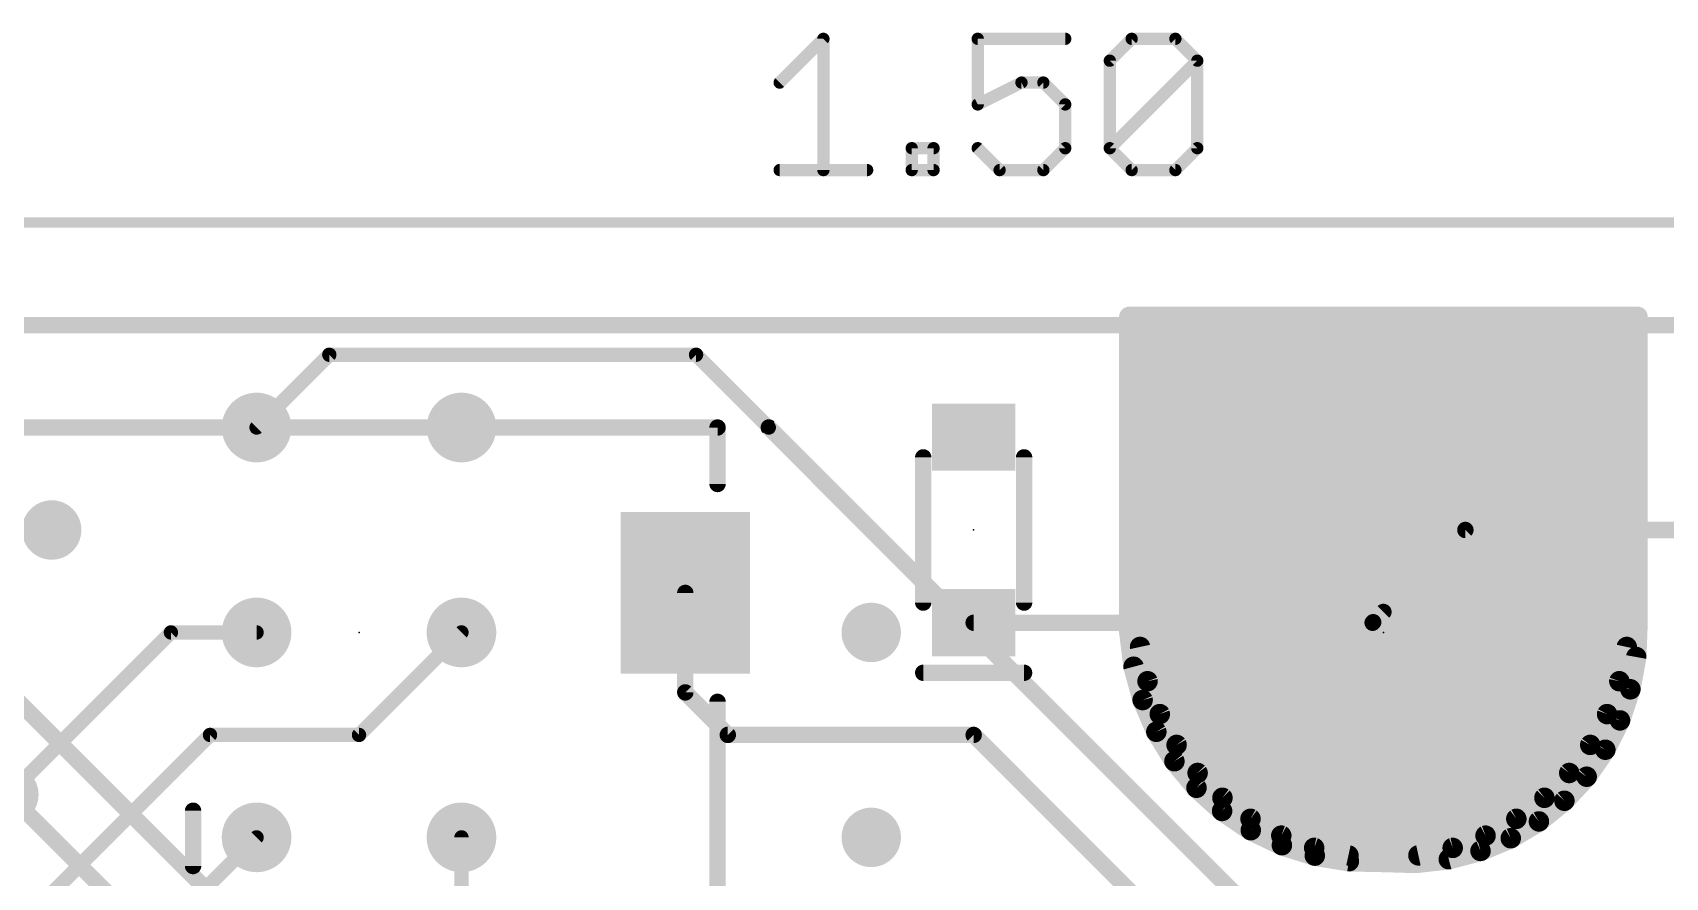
# Model space of a CAD drawing. Extents: x -41 to 98, y -71 to 29.
# Drawn here: x 7.38 to 27.63, y 18.55 to 29.02 of the extents above; entities that cross this region are included whole.
import ezdxf

# ---------------------------------------------------------------- set-up
doc = ezdxf.new("R2010")
doc.units = 0
for name, color, linetype in [('1', 12, 'CONTINUOUS'), ('16', 132, 'CONTINUOUS'), ('17', 110, 'CONTINUOUS'), ('18', 110, 'CONTINUOUS'), ('20', 31, 'CONTINUOUS'), ('21', 41, 'CONTINUOUS'), ('22', 40, 'CONTINUOUS'), ('23', 53, 'CONTINUOUS'), ('24', 53, 'CONTINUOUS'), ('29', 253, 'CONTINUOUS'), ('47', 253, 'CONTINUOUS')]:
    doc.layers.add(name, color=color, linetype=linetype)

# ---------------------------------------------------------------- blocks, each defined once
blk = doc.blocks.new('RECT')
blk.add_solid([(-0.5, -0.5), (0.5, -0.5), (-0.5, 0.5), (0.5, 0.5)])
blk = doc.blocks.new('ROUNDP')
at = {"const_width": 0.5}
blk.add_lwpolyline([(0, -0.25, 1), (0, 0.25, 1), (0, -0.25)], format="xyb", dxfattribs=at)
blk = doc.blocks.new('ROUNDV')
at = {"const_width": 0.5}
blk.add_lwpolyline([(0, -0.25, 1), (0, 0.25, 1), (0, -0.25)], format="xyb", dxfattribs=at)

msp = doc.modelspace()

# ---------------------------------------------------------------- linework, layer by layer
at = {"layer": '1'}
for points, const_width in [([(27.178, 25.4), (21.082, 25.4)], 0.254), ([(21.082, 25.4), (21.082, 21.844)], 0.254), ([(27.178, 21.844), (27.178, 25.4)], 0.254), ([(0, 25.4), (38.1, 25.4)], 0.2032), ([(21.082, 25.146), (27.178, 25.146)], 0.254), ([(21.082, 24.892), (27.178, 24.892)], 0.254), ([(21.082, 24.638), (27.178, 24.638)], 0.254), ([(21.082, 24.384), (27.178, 24.384)], 0.254), ([(21.082, 24.13), (27.178, 24.13)], 0.254), ([(21.082, 23.876), (27.178, 23.876)], 0.254), ([(21.082, 23.622), (27.178, 23.622)], 0.254), ([(21.082, 23.368), (27.178, 23.368)], 0.254), ([(21.082, 23.114), (27.178, 23.114)], 0.254), ([(21.082, 22.86), (27.178, 22.86)], 0.254), ([(25.146, 22.86), (24.003, 21.717)], 0.2032), ([(31.75, 22.86), (25.146, 22.86)], 0.2032), ([(21.082, 22.606), (27.178, 22.606)], 0.254), ([(21.082, 22.352), (27.178, 22.352)], 0.254), ([(15.475, 20.847), (15.475, 22.08)], 0.2032), ([(21.082, 22.098), (27.178, 22.098)], 0.254), ([(21.082, 21.844), (21.113, 21.4102)], 0.254), ([(21.082, 21.844), (27.178, 21.844)], 0.254), ([(24.003, 21.717), (24.13, 21.844)], 0.2032), ([(27.147, 21.4102), (27.178, 21.844)], 0.254), ([(9.525, 18.415), (6.35, 21.59)], 0.2032), ([(19.05, 21.71), (23.996, 21.71)], 0.2032), ([(21.1002, 21.59), (27.1598, 21.59)], 0.254), ([(23.996, 21.71), (24.003, 21.717)], 0.2032), ([(21.113, 21.4102), (21.2055, 20.9853)], 0.254), ([(21.1292, 21.336), (27.1308, 21.336)], 0.254), ([(27.0545, 20.9853), (27.147, 21.4102)], 0.254), ([(21.1844, 21.082), (27.0756, 21.082)], 0.254), ([(21.2055, 20.9853), (21.3574, 20.5778)], 0.254), ([(26.9026, 20.5778), (27.0545, 20.9853)], 0.254), ([(16.002, 20.32), (15.475, 20.847)], 0.2032), ([(21.2641, 20.828), (26.9959, 20.828)], 0.254), ([(21.3574, 20.5778), (21.5659, 20.1961)], 0.254), ([(21.3595, 20.574), (26.9005, 20.574)], 0.254), ([(26.6941, 20.1961), (26.9026, 20.5778)], 0.254), ([(21.4982, 20.32), (26.7618, 20.32)], 0.254), ([(19.05, 20.32), (16.002, 20.32)], 0.2032), ([(22.098, 17.272), (19.05, 20.32)], 0.2032), ([(21.5659, 20.1961), (21.8265, 19.848)], 0.254), ([(26.4335, 19.848), (26.6941, 20.1961)], 0.254), ([(21.6633, 20.066), (26.5967, 20.066)], 0.254), ([(21.8265, 19.848), (22.134, 19.5405)], 0.254), ([(21.8625, 19.812), (26.3975, 19.812)], 0.254), ([(26.126, 19.5405), (26.4335, 19.848)], 0.254), ([(15.66, 11.01), (7.0891, 19.5809)], 0.2032), ([(22.1165, 19.558), (26.1435, 19.558)], 0.254), ([(22.134, 19.5405), (22.4821, 19.2799)], 0.254), ([(25.7779, 19.2799), (26.126, 19.5405)], 0.254), ([(22.4499, 19.304), (25.8101, 19.304)], 0.254), ([(22.4821, 19.2799), (22.8638, 19.0714)], 0.254), ([(25.3962, 19.0714), (25.7779, 19.2799)], 0.254), ([(10.16, 19.05), (9.525, 18.415)], 0.1778), ([(22.8638, 19.0714), (23.2713, 18.9195)], 0.254), ([(22.9213, 19.05), (25.3387, 19.05)], 0.254), ([(23.2713, 18.9195), (23.6962, 18.827)], 0.254), ([(24.5638, 18.827), (24.9887, 18.9195)], 0.254), ([(24.9887, 18.9195), (25.3962, 19.0714)], 0.254), ([(23.6962, 18.827), (24.13, 18.796)], 0.254), ([(24.13, 18.796), (24.5638, 18.827)], 0.254)]:
    msp.add_lwpolyline(points, dxfattribs=dict(at, const_width=const_width))
for points, const_width in [([(21.082, 25.4635, 1), (21.082, 25.3365)], 0.127), ([(21.1455, 25.4, 1), (21.0185, 25.4)], 0.127), ([(27.2415, 25.4, 1), (27.1145, 25.4)], 0.127), ([(27.178, 25.3365, 1), (27.178, 25.4635)], 0.127), ([(21.082, 25.2095, 1), (21.082, 25.0825)], 0.127), ([(27.178, 25.0825, 1), (27.178, 25.2095)], 0.127), ([(21.082, 24.9555, 1), (21.082, 24.8285)], 0.127), ([(27.178, 24.8285, 1), (27.178, 24.9555)], 0.127), ([(21.082, 24.7015, 1), (21.082, 24.5745)], 0.127), ([(27.178, 24.5745, 1), (27.178, 24.7015)], 0.127), ([(21.082, 24.4475, 1), (21.082, 24.3205)], 0.127), ([(27.178, 24.3205, 1), (27.178, 24.4475)], 0.127), ([(21.082, 24.1935, 1), (21.082, 24.0665)], 0.127), ([(27.178, 24.0665, 1), (27.178, 24.1935)], 0.127), ([(21.082, 23.9395, 1), (21.082, 23.8125)], 0.127), ([(27.178, 23.8125, 1), (27.178, 23.9395)], 0.127), ([(21.082, 23.6855, 1), (21.082, 23.5585)], 0.127), ([(27.178, 23.5585, 1), (27.178, 23.6855)], 0.127), ([(21.082, 23.4315, 1), (21.082, 23.3045)], 0.127), ([(27.178, 23.3045, 1), (27.178, 23.4315)], 0.127), ([(21.082, 23.1775, 1), (21.082, 23.0505)], 0.127), ([(27.178, 23.0505, 1), (27.178, 23.1775)], 0.127), ([(21.082, 22.9235, 1), (21.082, 22.7965)], 0.127), ([(25.146, 22.9108, 1), (25.146, 22.8092)], 0.1016), ([(25.1819, 22.8241, 1), (25.1101, 22.8959)], 0.1016), ([(27.178, 22.7965, 1), (27.178, 22.9235)], 0.127), ([(21.082, 22.6695, 1), (21.082, 22.5425)], 0.127), ([(27.178, 22.5425, 1), (27.178, 22.6695)], 0.127), ([(21.082, 22.4155, 1), (21.082, 22.2885)], 0.127), ([(27.178, 22.2885, 1), (27.178, 22.4155)], 0.127), ([(15.5258, 22.08, 1), (15.4242, 22.08)], 0.1016), ([(21.082, 22.1615, 1), (21.082, 22.0345)], 0.127), ([(27.178, 22.0345, 1), (27.178, 22.1615)], 0.127), ([(21.1453, 21.8485, 1), (21.0187, 21.8395)], 0.127), ([(21.082, 21.9075, 1), (21.082, 21.7805)], 0.127), ([(21.0185, 21.844, 1), (21.1455, 21.844)], 0.127), ([(24.1659, 21.8081, 1), (24.0941, 21.8799)], 0.1016), ([(27.1145, 21.844, 1), (27.2415, 21.844)], 0.127), ([(27.2413, 21.8395, 1), (27.1147, 21.8485)], 0.127), ([(27.178, 21.7805, 1), (27.178, 21.9075)], 0.127), ([(19.05, 21.7608, 1), (19.05, 21.6592)], 0.1016), ([(21.1002, 21.6535, 1), (21.1002, 21.5265)], 0.127), ([(23.9601, 21.7459, 1), (24.0319, 21.6741)], 0.1016), ([(23.9671, 21.7529, 1), (24.0389, 21.6811)], 0.1016), ([(23.9671, 21.7529, 1), (24.0389, 21.6811)], 0.1016), ([(24.0389, 21.6811, 1), (23.9671, 21.7529)], 0.1016), ([(23.996, 21.6592, 1), (23.996, 21.7608)], 0.1016), ([(27.1598, 21.5265, 1), (27.1598, 21.6535)], 0.127), ([(21.1751, 21.4237, 1), (21.051, 21.3967)], 0.127), ([(21.0497, 21.4057, 1), (21.1764, 21.4148)], 0.127), ([(21.1292, 21.3995, 1), (21.1292, 21.2725)], 0.127), ([(27.0836, 21.4148, 1), (27.2103, 21.4057)], 0.127), ([(27.209, 21.3967, 1), (27.0849, 21.4237)], 0.127), ([(27.1308, 21.2725, 1), (27.1308, 21.3995)], 0.127), ([(21.1844, 21.1455, 1), (21.1844, 21.0185)], 0.127), ([(21.265, 21.0075, 1), (21.146, 20.9631)], 0.127), ([(21.1434, 20.9718, 1), (21.2675, 20.9988)], 0.127), ([(26.9925, 20.9988, 1), (27.1166, 20.9718)], 0.127), ([(27.114, 20.9631, 1), (26.995, 21.0075)], 0.127), ([(27.0756, 21.0185, 1), (27.0756, 21.1455)], 0.127), ([(15.5109, 20.8829, 1), (15.4391, 20.8111)], 0.1016), ([(15.4242, 20.847, 1), (15.5258, 20.847)], 0.1016), ([(21.2641, 20.8915, 1), (21.2641, 20.7645)], 0.127), ([(26.9959, 20.7645, 1), (26.9959, 20.8915)], 0.127), ([(21.4132, 20.6082, 1), (21.3017, 20.5474)], 0.127), ([(21.3595, 20.6375, 1), (21.3595, 20.5105)], 0.127), ([(21.2979, 20.5556, 1), (21.4169, 20.6)], 0.127), ([(26.8431, 20.6, 1), (26.9621, 20.5556)], 0.127), ([(26.9583, 20.5474, 1), (26.8468, 20.6082)], 0.127), ([(26.9005, 20.5105, 1), (26.9005, 20.6375)], 0.127), ([(21.4982, 20.3835, 1), (21.4982, 20.2565)], 0.127), ([(26.7618, 20.2565, 1), (26.7618, 20.3835)], 0.127), ([(16.002, 20.3708, 1), (16.002, 20.2692)], 0.1016), ([(15.9661, 20.2841, 1), (16.0379, 20.3559)], 0.1016), ([(19.0859, 20.3559, 1), (19.0141, 20.2841)], 0.1016), ([(19.05, 20.2692, 1), (19.05, 20.3708)], 0.1016), ([(21.6167, 20.2342, 1), (21.515, 20.1581)], 0.127), ([(21.5101, 20.1657, 1), (21.6216, 20.2266)], 0.127), ([(26.6384, 20.2266, 1), (26.7499, 20.1657)], 0.127), ([(26.745, 20.1581, 1), (26.6433, 20.2342)], 0.127), ([(21.6633, 20.1295, 1), (21.6633, 20.0025)], 0.127), ([(26.5967, 20.0025, 1), (26.5967, 20.1295)], 0.127), ([(21.8714, 19.8929, 1), (21.7816, 19.8031)], 0.127), ([(21.7756, 19.8099, 1), (21.8773, 19.886)], 0.127), ([(21.8625, 19.8755, 1), (21.8625, 19.7485)], 0.127), ([(26.3827, 19.886, 1), (26.4844, 19.8099)], 0.127), ([(26.4784, 19.8031, 1), (26.3886, 19.8929)], 0.127), ([(26.3975, 19.7485, 1), (26.3975, 19.8755)], 0.127), ([(22.1165, 19.6215, 1), (22.1165, 19.4945)], 0.127), ([(22.172, 19.5913, 1), (22.0959, 19.4896)], 0.127), ([(22.0891, 19.4956, 1), (22.1789, 19.5854)], 0.127), ([(26.0811, 19.5854, 1), (26.1709, 19.4956)], 0.127), ([(26.1641, 19.4896, 1), (26.088, 19.5913)], 0.127), ([(26.1435, 19.4945, 1), (26.1435, 19.6215)], 0.127), ([(22.4499, 19.3675, 1), (22.4499, 19.2405)], 0.127), ([(22.5126, 19.3356, 1), (22.4517, 19.2241)], 0.127), ([(22.4441, 19.229, 1), (22.5202, 19.3307)], 0.127), ([(25.7398, 19.3307, 1), (25.8159, 19.229)], 0.127), ([(25.8083, 19.2241, 1), (25.7474, 19.3356)], 0.127), ([(25.8101, 19.2405, 1), (25.8101, 19.3675)], 0.127), ([(10.1914, 19.0186, 1), (10.1286, 19.0814)], 0.0889), ([(22.886, 19.1309, 1), (22.8416, 19.0119)], 0.127), ([(22.8334, 19.0157, 1), (22.8942, 19.1272)], 0.127), ([(22.9213, 19.1135, 1), (22.9213, 18.9865)], 0.127), ([(23.2848, 18.9815, 1), (23.2578, 18.8574)], 0.127), ([(23.2491, 18.86, 1), (23.2935, 18.979)], 0.127), ([(24.9665, 18.979, 1), (25.0109, 18.86)], 0.127), ([(25.0022, 18.8574, 1), (24.9752, 18.9815)], 0.127), ([(25.3658, 19.1272, 1), (25.4266, 19.0157)], 0.127), ([(25.3387, 18.9865, 1), (25.3387, 19.1135)], 0.127), ([(25.4184, 19.0119, 1), (25.374, 19.1309)], 0.127), ([(23.7008, 18.8904, 1), (23.6917, 18.7637)], 0.127), ([(23.6827, 18.765, 1), (23.7097, 18.8891)], 0.127), ([(24.1255, 18.8593, 1), (24.1345, 18.7327)], 0.127), ([(24.1255, 18.7327, 1), (24.1345, 18.8593)], 0.127), ([(24.5503, 18.8891, 1), (24.5773, 18.765)], 0.127), ([(24.5683, 18.7637, 1), (24.5592, 18.8904)], 0.127)]:
    msp.add_lwpolyline(points, format="xyb", dxfattribs=dict(at, const_width=const_width))
at = {"layer": '16'}
for points, const_width in [([(27.178, 25.4), (21.082, 25.4)], 0.254), ([(21.082, 25.4), (21.082, 21.844)], 0.254), ([(27.178, 21.844), (27.178, 25.4)], 0.254), ([(38.1, 25.4), (0, 25.4)], 0.2032), ([(11.0617, 25.0317), (10.16, 24.13)], 0.1778), ([(15.6083, 25.0317), (11.0617, 25.0317)], 0.1778), ([(16.51, 24.13), (15.6083, 25.0317)], 0.1778), ([(21.082, 25.146), (27.178, 25.146)], 0.254), ([(21.082, 24.892), (27.178, 24.892)], 0.254), ([(21.082, 24.638), (27.178, 24.638)], 0.254), ([(21.082, 24.384), (27.178, 24.384)], 0.254), ([(22.352, 18.288), (16.51, 24.13)], 0.2032), ([(21.082, 24.13), (27.178, 24.13)], 0.254), ([(21.082, 23.876), (27.178, 23.876)], 0.254), ([(21.082, 23.622), (27.178, 23.622)], 0.254), ([(21.082, 23.368), (27.178, 23.368)], 0.254), ([(21.082, 23.114), (27.178, 23.114)], 0.254), ([(21.082, 22.86), (27.178, 22.86)], 0.254), ([(21.082, 22.606), (27.178, 22.606)], 0.254), ([(21.082, 22.352), (27.178, 22.352)], 0.254), ([(21.082, 22.098), (27.178, 22.098)], 0.254), ([(21.082, 21.844), (21.113, 21.4102)], 0.254), ([(21.082, 21.844), (27.178, 21.844)], 0.254), ([(27.147, 21.4102), (27.178, 21.844)], 0.254), ([(7.0891, 19.5809), (9.0983, 21.59)], 0.1778), ([(9.0983, 21.59), (10.16, 21.59)], 0.1778), ([(11.43, 20.32), (12.7, 21.59)], 0.1778), ([(21.1002, 21.59), (27.1598, 21.59)], 0.254), ([(21.113, 21.4102), (21.2055, 20.9853)], 0.254), ([(21.1292, 21.336), (27.1308, 21.336)], 0.254), ([(27.0545, 20.9853), (27.147, 21.4102)], 0.254), ([(21.1844, 21.082), (27.0756, 21.082)], 0.254), ([(21.2055, 20.9853), (21.3574, 20.5778)], 0.254), ([(26.9026, 20.5778), (27.0545, 20.9853)], 0.254), ([(21.2641, 20.828), (26.9959, 20.828)], 0.254), ([(21.3574, 20.5778), (21.5659, 20.1961)], 0.254), ([(21.3595, 20.574), (26.9005, 20.574)], 0.254), ([(26.6941, 20.1961), (26.9026, 20.5778)], 0.254), ([(21.4982, 20.32), (26.7618, 20.32)], 0.254), ([(6.6963, 17.4337), (9.5826, 20.32)], 0.1778), ([(9.5826, 20.32), (11.43, 20.32)], 0.1778), ([(21.5659, 20.1961), (21.8265, 19.848)], 0.254), ([(26.4335, 19.848), (26.6941, 20.1961)], 0.254), ([(21.6633, 20.066), (26.5967, 20.066)], 0.254), ([(21.8265, 19.848), (22.134, 19.5405)], 0.254), ([(21.8625, 19.812), (26.3975, 19.812)], 0.254), ([(26.126, 19.5405), (26.4335, 19.848)], 0.254), ([(22.1165, 19.558), (26.1435, 19.558)], 0.254), ([(22.134, 19.5405), (22.4821, 19.2799)], 0.254), ([(25.7779, 19.2799), (26.126, 19.5405)], 0.254), ([(22.4499, 19.304), (25.8101, 19.304)], 0.254), ([(22.4821, 19.2799), (22.8638, 19.0714)], 0.254), ([(25.3962, 19.0714), (25.7779, 19.2799)], 0.254), ([(12.7, 19.05), (12.7, 14.097)], 0.1778), ([(22.8638, 19.0714), (23.2713, 18.9195)], 0.254), ([(22.9213, 19.05), (25.3387, 19.05)], 0.254), ([(23.2713, 18.9195), (23.6962, 18.827)], 0.254), ([(24.5638, 18.827), (24.9887, 18.9195)], 0.254), ([(24.9887, 18.9195), (25.3962, 19.0714)], 0.254), ([(23.6962, 18.827), (24.13, 18.796)], 0.254), ([(24.13, 18.796), (24.5638, 18.827)], 0.254)]:
    msp.add_lwpolyline(points, dxfattribs=dict(at, const_width=const_width))
for points, const_width in [([(21.082, 25.4635, 1), (21.082, 25.3365)], 0.127), ([(21.1455, 25.4, 1), (21.0185, 25.4)], 0.127), ([(27.2415, 25.4, 1), (27.1145, 25.4)], 0.127), ([(27.178, 25.3365, 1), (27.178, 25.4635)], 0.127), ([(11.0617, 25.0762, 1), (11.0617, 24.9872)], 0.0889), ([(11.0931, 25.0003, 1), (11.0303, 25.0631)], 0.0889), ([(15.6397, 25.0631, 1), (15.5769, 25.0003)], 0.0889), ([(15.6083, 24.9872, 1), (15.6083, 25.0762)], 0.0889), ([(21.082, 25.2095, 1), (21.082, 25.0825)], 0.127), ([(27.178, 25.0825, 1), (27.178, 25.2095)], 0.127), ([(21.082, 24.9555, 1), (21.082, 24.8285)], 0.127), ([(27.178, 24.8285, 1), (27.178, 24.9555)], 0.127), ([(21.082, 24.7015, 1), (21.082, 24.5745)], 0.127), ([(27.178, 24.5745, 1), (27.178, 24.7015)], 0.127), ([(21.082, 24.4475, 1), (21.082, 24.3205)], 0.127), ([(27.178, 24.3205, 1), (27.178, 24.4475)], 0.127), ([(10.1286, 24.1614, 1), (10.1914, 24.0986)], 0.0889), ([(16.5459, 24.1659, 1), (16.4741, 24.0941)], 0.1016), ([(16.4786, 24.0986, 1), (16.5414, 24.1614)], 0.0889), ([(21.082, 24.1935, 1), (21.082, 24.0665)], 0.127), ([(27.178, 24.0665, 1), (27.178, 24.1935)], 0.127), ([(21.082, 23.9395, 1), (21.082, 23.8125)], 0.127), ([(27.178, 23.8125, 1), (27.178, 23.9395)], 0.127), ([(21.082, 23.6855, 1), (21.082, 23.5585)], 0.127), ([(27.178, 23.5585, 1), (27.178, 23.6855)], 0.127), ([(21.082, 23.4315, 1), (21.082, 23.3045)], 0.127), ([(27.178, 23.3045, 1), (27.178, 23.4315)], 0.127), ([(21.082, 23.1775, 1), (21.082, 23.0505)], 0.127), ([(27.178, 23.0505, 1), (27.178, 23.1775)], 0.127), ([(21.082, 22.9235, 1), (21.082, 22.7965)], 0.127), ([(27.178, 22.7965, 1), (27.178, 22.9235)], 0.127), ([(21.082, 22.6695, 1), (21.082, 22.5425)], 0.127), ([(27.178, 22.5425, 1), (27.178, 22.6695)], 0.127), ([(21.082, 22.4155, 1), (21.082, 22.2885)], 0.127), ([(27.178, 22.2885, 1), (27.178, 22.4155)], 0.127), ([(21.082, 22.1615, 1), (21.082, 22.0345)], 0.127), ([(27.178, 22.0345, 1), (27.178, 22.1615)], 0.127), ([(21.1453, 21.8485, 1), (21.0187, 21.8395)], 0.127), ([(21.082, 21.9075, 1), (21.082, 21.7805)], 0.127), ([(21.0185, 21.844, 1), (21.1455, 21.844)], 0.127), ([(27.1145, 21.844, 1), (27.2415, 21.844)], 0.127), ([(27.2413, 21.8395, 1), (27.1147, 21.8485)], 0.127), ([(27.178, 21.7805, 1), (27.178, 21.9075)], 0.127), ([(9.0983, 21.6345, 1), (9.0983, 21.5455)], 0.0889), ([(9.1297, 21.5586, 1), (9.0669, 21.6214)], 0.0889), ([(10.16, 21.5455, 1), (10.16, 21.6345)], 0.0889), ([(12.7314, 21.5586, 1), (12.6686, 21.6214)], 0.0889), ([(21.1002, 21.6535, 1), (21.1002, 21.5265)], 0.127), ([(27.1598, 21.5265, 1), (27.1598, 21.6535)], 0.127), ([(21.1751, 21.4237, 1), (21.051, 21.3967)], 0.127), ([(21.0497, 21.4057, 1), (21.1764, 21.4148)], 0.127), ([(21.1292, 21.3995, 1), (21.1292, 21.2725)], 0.127), ([(27.0836, 21.4148, 1), (27.2103, 21.4057)], 0.127), ([(27.209, 21.3967, 1), (27.0849, 21.4237)], 0.127), ([(27.1308, 21.2725, 1), (27.1308, 21.3995)], 0.127), ([(21.1844, 21.1455, 1), (21.1844, 21.0185)], 0.127), ([(21.265, 21.0075, 1), (21.146, 20.9631)], 0.127), ([(21.1434, 20.9718, 1), (21.2675, 20.9988)], 0.127), ([(26.9925, 20.9988, 1), (27.1166, 20.9718)], 0.127), ([(27.114, 20.9631, 1), (26.995, 21.0075)], 0.127), ([(27.0756, 21.0185, 1), (27.0756, 21.1455)], 0.127), ([(21.2641, 20.8915, 1), (21.2641, 20.7645)], 0.127), ([(26.9959, 20.7645, 1), (26.9959, 20.8915)], 0.127), ([(21.4132, 20.6082, 1), (21.3017, 20.5474)], 0.127), ([(21.3595, 20.6375, 1), (21.3595, 20.5105)], 0.127), ([(21.2979, 20.5556, 1), (21.4169, 20.6)], 0.127), ([(26.8431, 20.6, 1), (26.9621, 20.5556)], 0.127), ([(26.9583, 20.5474, 1), (26.8468, 20.6082)], 0.127), ([(26.9005, 20.5105, 1), (26.9005, 20.6375)], 0.127), ([(21.4982, 20.3835, 1), (21.4982, 20.2565)], 0.127), ([(26.7618, 20.2565, 1), (26.7618, 20.3835)], 0.127), ([(9.5826, 20.3645, 1), (9.5826, 20.2755)], 0.0889), ([(9.6141, 20.2886, 1), (9.5512, 20.3514)], 0.0889), ([(11.3986, 20.3514, 1), (11.4614, 20.2886)], 0.0889), ([(11.43, 20.2755, 1), (11.43, 20.3645)], 0.0889), ([(21.6167, 20.2342, 1), (21.515, 20.1581)], 0.127), ([(21.5101, 20.1657, 1), (21.6216, 20.2266)], 0.127), ([(26.6384, 20.2266, 1), (26.7499, 20.1657)], 0.127), ([(26.745, 20.1581, 1), (26.6433, 20.2342)], 0.127), ([(21.6633, 20.1295, 1), (21.6633, 20.0025)], 0.127), ([(26.5967, 20.0025, 1), (26.5967, 20.1295)], 0.127), ([(21.8714, 19.8929, 1), (21.7816, 19.8031)], 0.127), ([(21.7756, 19.8099, 1), (21.8773, 19.886)], 0.127), ([(21.8625, 19.8755, 1), (21.8625, 19.7485)], 0.127), ([(26.3827, 19.886, 1), (26.4844, 19.8099)], 0.127), ([(26.4784, 19.8031, 1), (26.3886, 19.8929)], 0.127), ([(26.3975, 19.7485, 1), (26.3975, 19.8755)], 0.127), ([(22.1165, 19.6215, 1), (22.1165, 19.4945)], 0.127), ([(22.172, 19.5913, 1), (22.0959, 19.4896)], 0.127), ([(22.0891, 19.4956, 1), (22.1789, 19.5854)], 0.127), ([(26.0811, 19.5854, 1), (26.1709, 19.4956)], 0.127), ([(26.1641, 19.4896, 1), (26.088, 19.5913)], 0.127), ([(26.1435, 19.4945, 1), (26.1435, 19.6215)], 0.127), ([(22.4499, 19.3675, 1), (22.4499, 19.2405)], 0.127), ([(22.5126, 19.3356, 1), (22.4517, 19.2241)], 0.127), ([(22.4441, 19.229, 1), (22.5202, 19.3307)], 0.127), ([(25.7398, 19.3307, 1), (25.8159, 19.229)], 0.127), ([(25.8083, 19.2241, 1), (25.7474, 19.3356)], 0.127), ([(25.8101, 19.2405, 1), (25.8101, 19.3675)], 0.127), ([(12.7445, 19.05, 1), (12.6556, 19.05)], 0.0889), ([(22.886, 19.1309, 1), (22.8416, 19.0119)], 0.127), ([(22.8334, 19.0157, 1), (22.8942, 19.1272)], 0.127), ([(22.9213, 19.1135, 1), (22.9213, 18.9865)], 0.127), ([(23.2848, 18.9815, 1), (23.2578, 18.8574)], 0.127), ([(23.2491, 18.86, 1), (23.2935, 18.979)], 0.127), ([(24.9665, 18.979, 1), (25.0109, 18.86)], 0.127), ([(25.0022, 18.8574, 1), (24.9752, 18.9815)], 0.127), ([(25.3658, 19.1272, 1), (25.4266, 19.0157)], 0.127), ([(25.3387, 18.9865, 1), (25.3387, 19.1135)], 0.127), ([(25.4184, 19.0119, 1), (25.374, 19.1309)], 0.127), ([(23.7008, 18.8904, 1), (23.6917, 18.7637)], 0.127), ([(23.6827, 18.765, 1), (23.7097, 18.8891)], 0.127), ([(24.1255, 18.8593, 1), (24.1345, 18.7327)], 0.127), ([(24.1255, 18.7327, 1), (24.1345, 18.8593)], 0.127), ([(24.5503, 18.8891, 1), (24.5773, 18.765)], 0.127), ([(24.5683, 18.7637, 1), (24.5592, 18.8904)], 0.127)]:
    msp.add_lwpolyline(points, format="xyb", dxfattribs=dict(at, const_width=const_width))
at = {"layer": '20', "const_width": 0.2032}
msp.add_lwpolyline([(38.1, 25.4), (0, 25.4)], dxfattribs=at)
at = {"layer": '21', "const_width": 0.2032}
for points in [[(3.775, 24.13), (15.875, 24.13)], [(15.875, 24.13), (15.875, 23.43)], [(18.425, 21.96), (18.425, 23.76)], [(19.675, 21.96), (19.675, 23.76)], [(18.425, 21.09), (19.675, 21.09)], [(15.875, 20.73), (15.875, 17.73)]]:
    msp.add_lwpolyline(points, dxfattribs=at)
at = {"layer": '21', "const_width": 0.1016}
for points in [[(15.9258, 24.13, 1), (15.8242, 24.13)], [(15.875, 24.0792, 1), (15.875, 24.1808)], [(18.4758, 23.76, 1), (18.3742, 23.76)], [(19.7258, 23.76, 1), (19.6242, 23.76)], [(15.8242, 23.43, 1), (15.9258, 23.43)], [(18.3742, 21.96, 1), (18.4758, 21.96)], [(19.6242, 21.96, 1), (19.7258, 21.96)], [(18.425, 21.1408, 1), (18.425, 21.0392)], [(19.675, 21.0392, 1), (19.675, 21.1408)], [(15.9258, 20.73, 1), (15.8242, 20.73)]]:
    msp.add_lwpolyline(points, format="xyb", dxfattribs=at)
at = {"layer": '22', "const_width": 0.2032}
msp.add_lwpolyline([(9.3726, 18.6944), (9.3726, 19.3802)], dxfattribs=at)
at = {"layer": '22', "const_width": 0.1016}
for points in [[(9.4234, 19.3802, 1), (9.3218, 19.3802)], [(9.3218, 18.6944, 1), (9.4234, 18.6944)]]:
    msp.add_lwpolyline(points, format="xyb", dxfattribs=at)
at = {"layer": '23'}
for p in [(19.05, 22.86), (24.13, 21.59)]:
    msp.add_point(p, dxfattribs=at)
at = {"layer": '24'}
msp.add_point((11.43, 21.59), dxfattribs=at)
at = {"layer": '29', "const_width": 0.254}
for points in [[(20.9804, 25.5016), (27.2796, 25.5016)], [(20.9804, 21.59), (20.9804, 25.5016)], [(20.9804, 25.4), (27.2796, 25.4)], [(27.2796, 25.5016), (27.2796, 21.6916)], [(20.9804, 25.146), (27.2796, 25.146)], [(20.9804, 24.892), (27.2796, 24.892)], [(20.9804, 24.638), (27.2796, 24.638)], [(20.9804, 24.384), (27.2796, 24.384)], [(20.9804, 24.13), (27.2796, 24.13)], [(20.9804, 23.876), (27.2796, 23.876)], [(20.9804, 23.622), (27.2796, 23.622)], [(20.9804, 23.368), (27.2796, 23.368)], [(20.9804, 23.114), (27.2796, 23.114)], [(20.9804, 22.86), (27.2796, 22.86)], [(20.9804, 22.606), (27.2796, 22.606)], [(20.9804, 22.352), (27.2796, 22.352)], [(20.9804, 22.098), (27.2796, 22.098)], [(20.9804, 21.844), (27.2796, 21.844)], [(21.0326, 21.165), (20.9804, 21.59)], [(20.9804, 21.59), (27.2758, 21.59)], [(27.2796, 21.6916), (27.2643, 21.2854)], [(21.0116, 21.336), (27.2662, 21.336)], [(21.1447, 20.7518), (21.0326, 21.165)], [(27.2643, 21.2854), (27.1916, 20.8854)], [(21.0551, 21.082), (27.2273, 21.082)], [(21.1241, 20.828), (27.1725, 20.828)], [(21.3146, 20.3587), (21.1447, 20.7518)], [(27.1916, 20.8854), (27.063, 20.4997)], [(21.2215, 20.574), (27.0878, 20.574)], [(21.5386, 19.9938), (21.3146, 20.3587)], [(21.3383, 20.32), (26.9732, 20.32)], [(27.063, 20.4997), (26.8812, 20.1361)], [(26.8812, 20.1361), (26.6497, 19.8019)], [(21.4943, 20.066), (26.8326, 20.066)], [(21.8123, 19.6645), (21.5386, 19.9938)], [(21.6897, 19.812), (26.6567, 19.812)], [(26.6497, 19.8019), (26.3733, 19.5038)], [(22.13, 19.3775), (21.8123, 19.6645)], [(21.9302, 19.558), (26.4236, 19.558)], [(22.4854, 19.1386), (22.13, 19.3775)], [(26.3733, 19.5038), (26.0575, 19.2478)], [(22.2393, 19.304), (26.1268, 19.304)], [(22.8711, 18.9527), (22.4854, 19.1386)], [(26.0575, 19.2478), (25.7086, 19.0391)], [(22.6693, 19.05), (25.7267, 19.05)], [(23.2794, 18.8237), (22.8711, 18.9527)], [(25.7086, 19.0391), (25.3337, 18.8819)], [(23.7019, 18.754), (23.2794, 18.8237)], [(23.4473, 18.796), (25.0042, 18.796)], [(24.13, 18.7452), (23.7019, 18.754)], [(24.5364, 18.7335), (24.13, 18.7452)], [(24.9403, 18.7793), (24.5364, 18.7335)], [(25.3337, 18.8819), (24.9403, 18.7793)]]:
    msp.add_lwpolyline(points, dxfattribs=at)
at = {"layer": '29', "const_width": 0.127}
for points in [[(20.9804, 25.5651, 1), (20.9804, 25.4381)], [(21.0439, 25.5016, 1), (20.9169, 25.5016)], [(20.9804, 25.4635, 1), (20.9804, 25.3365)], [(27.3431, 25.5016, 1), (27.2161, 25.5016)], [(27.2796, 25.4381, 1), (27.2796, 25.5651)], [(27.2796, 25.3365, 1), (27.2796, 25.4635)], [(20.9804, 25.2095, 1), (20.9804, 25.0825)], [(27.2796, 25.0825, 1), (27.2796, 25.2095)], [(20.9804, 24.9555, 1), (20.9804, 24.8285)], [(27.2796, 24.8285, 1), (27.2796, 24.9555)], [(20.9804, 24.7015, 1), (20.9804, 24.5745)], [(27.2796, 24.5745, 1), (27.2796, 24.7015)], [(20.9804, 24.4475, 1), (20.9804, 24.3205)], [(27.2796, 24.3205, 1), (27.2796, 24.4475)], [(20.9804, 24.1935, 1), (20.9804, 24.0665)], [(27.2796, 24.0665, 1), (27.2796, 24.1935)], [(20.9804, 23.9395, 1), (20.9804, 23.8125)], [(27.2796, 23.8125, 1), (27.2796, 23.9395)], [(20.9804, 23.6855, 1), (20.9804, 23.5585)], [(27.2796, 23.5585, 1), (27.2796, 23.6855)], [(20.9804, 23.4315, 1), (20.9804, 23.3045)], [(27.2796, 23.3045, 1), (27.2796, 23.4315)], [(20.9804, 23.1775, 1), (20.9804, 23.0505)], [(27.2796, 23.0505, 1), (27.2796, 23.1775)], [(20.9804, 22.9235, 1), (20.9804, 22.7965)], [(27.2796, 22.7965, 1), (27.2796, 22.9235)], [(20.9804, 22.6695, 1), (20.9804, 22.5425)], [(27.2796, 22.5425, 1), (27.2796, 22.6695)], [(20.9804, 22.4155, 1), (20.9804, 22.2885)], [(27.2796, 22.2885, 1), (27.2796, 22.4155)], [(20.9804, 22.1615, 1), (20.9804, 22.0345)], [(27.2796, 22.0345, 1), (27.2796, 22.1615)], [(20.9804, 21.9075, 1), (20.9804, 21.7805)], [(27.2796, 21.7805, 1), (27.2796, 21.9075)], [(21.0434, 21.5977, 1), (20.9174, 21.5823)], [(20.9804, 21.6535, 1), (20.9804, 21.5265)], [(27.3431, 21.6892, 1), (27.2161, 21.694)], [(27.2161, 21.6916, 1), (27.3431, 21.6916)], [(27.2758, 21.5265, 1), (27.2758, 21.6535)], [(20.9169, 21.59, 1), (21.0439, 21.59)], [(21.0116, 21.3995, 1), (21.0116, 21.2725)], [(27.2662, 21.2725, 1), (27.2662, 21.3995)], [(21.0939, 21.1816, 1), (20.9713, 21.1484)], [(27.2008, 21.2878, 1), (27.3277, 21.283)], [(27.3267, 21.274, 1), (27.2018, 21.2967)], [(20.9696, 21.1573, 1), (21.0956, 21.1727)], [(21.0551, 21.1455, 1), (21.0551, 21.0185)], [(27.2273, 21.0185, 1), (27.2273, 21.1455)], [(21.1241, 20.8915, 1), (21.1241, 20.7645)], [(21.203, 20.7769, 1), (21.0865, 20.7266)], [(27.1291, 20.8967, 1), (27.2541, 20.874)], [(27.2518, 20.8653, 1), (27.1313, 20.9055)], [(27.1725, 20.7645, 1), (27.1725, 20.8915)], [(21.0835, 20.7351, 1), (21.206, 20.7684)], [(21.2215, 20.6375, 1), (21.2215, 20.5105)], [(27.0878, 20.5105, 1), (27.0878, 20.6375)], [(21.3687, 20.3919, 1), (21.2604, 20.3255)], [(21.2563, 20.3335, 1), (21.3729, 20.3839)], [(21.3383, 20.3835, 1), (21.3383, 20.2565)], [(26.9732, 20.2565, 1), (26.9732, 20.3835)], [(27.0028, 20.5198, 1), (27.1233, 20.4796)], [(27.1198, 20.4713, 1), (27.0062, 20.5281)], [(26.9334, 20.0999, 1), (26.829, 20.1723)], [(21.4943, 20.1295, 1), (21.4943, 20.0025)], [(21.5874, 20.0344, 1), (21.4898, 19.9532)], [(21.4845, 19.9606, 1), (21.5927, 20.027)], [(26.8244, 20.1645, 1), (26.938, 20.1077)], [(26.8326, 20.0025, 1), (26.8326, 20.1295)], [(21.6897, 19.8755, 1), (21.6897, 19.7485)], [(26.5975, 19.838, 1), (26.7019, 19.7657)], [(26.6963, 19.7587, 1), (26.6032, 19.8451)], [(26.6567, 19.7485, 1), (26.6567, 19.8755)], [(21.8548, 19.7116, 1), (21.7697, 19.6174)], [(21.7634, 19.6239, 1), (21.8611, 19.7051)], [(21.9302, 19.6215, 1), (21.9302, 19.4945)], [(26.4236, 19.4945, 1), (26.4236, 19.6215)], [(22.1655, 19.4302, 1), (22.0946, 19.3248)], [(22.0875, 19.3303, 1), (22.1726, 19.4246)], [(26.3267, 19.547, 1), (26.4199, 19.4606)], [(26.4133, 19.4545, 1), (26.3333, 19.5531)], [(22.2393, 19.3675, 1), (22.2393, 19.2405)], [(22.513, 19.1958, 1), (22.4578, 19.0814)], [(22.45, 19.0859, 1), (22.5208, 19.1913)], [(26.0175, 19.2972, 1), (26.0974, 19.1985)], [(26.0901, 19.1933, 1), (26.0249, 19.3023)], [(26.1268, 19.2405, 1), (26.1268, 19.3675)], [(22.6693, 19.1135, 1), (22.6693, 18.9865)], [(22.8903, 19.0133, 1), (22.852, 18.8922)], [(22.8436, 18.8955, 1), (22.8987, 19.0099)], [(25.676, 19.0936, 1), (25.7412, 18.9846)], [(25.7331, 18.9806, 1), (25.684, 19.0977)], [(25.7267, 18.9865, 1), (25.7267, 19.1135)], [(23.2897, 18.8863, 1), (23.2691, 18.761)], [(23.2603, 18.7631, 1), (23.2986, 18.8842)], [(23.4473, 18.8595, 1), (23.4473, 18.7325)], [(23.7032, 18.8175, 1), (23.7006, 18.6905)], [(23.6916, 18.6914, 1), (23.7122, 18.8167)], [(24.1318, 18.8087, 1), (24.1282, 18.6817)], [(24.1287, 18.6817, 1), (24.1313, 18.8087)], [(24.5292, 18.7966, 1), (24.5435, 18.6704)], [(24.5345, 18.67, 1), (24.5382, 18.7969)], [(24.9243, 18.8408, 1), (24.9563, 18.7179)], [(24.9475, 18.7162, 1), (24.9331, 18.8424)], [(25.0042, 18.7325, 1), (25.0042, 18.8595)], [(25.3091, 18.9405, 1), (25.3582, 18.8234)], [(25.3497, 18.8205, 1), (25.3177, 18.9434)]]:
    msp.add_lwpolyline(points, format="xyb", dxfattribs=at)
at = {"layer": '47'}
for points, const_width in [([(16.6448, 28.4054), (17.1871, 28.9477)], 0.1524), ([(17.1871, 28.9477), (17.1871, 27.3207)], 0.1524), ([(20.1852, 28.9477), (19.1005, 28.9477)], 0.1524), ([(19.1005, 28.9477), (19.1005, 28.1342)], 0.1524), ([(20.7377, 28.6765), (21.0089, 28.9477)], 0.1524), ([(21.0089, 28.9477), (21.5512, 28.9477)], 0.1524), ([(21.5512, 28.9477), (21.8224, 28.6765)], 0.1524), ([(20.7377, 27.5919), (20.7377, 28.6765)], 0.1524), ([(20.7377, 27.5919), (21.8224, 28.6765)], 0.1524), ([(21.8224, 28.6765), (21.8224, 27.5919)], 0.1524), ([(19.1005, 28.1342), (19.6429, 28.4054)], 0.1524), ([(19.6429, 28.4054), (19.914, 28.4054)], 0.1524), ([(19.914, 28.4054), (20.1852, 28.1342)], 0.1524), ([(20.1852, 28.1342), (20.1852, 27.5919)], 0.1524), ([(18.282, 27.3207), (18.282, 27.5919)], 0.1524), ([(18.282, 27.5919), (18.5531, 27.5919)], 0.1524), ([(18.5531, 27.5919), (18.5531, 27.3207)], 0.1524), ([(19.3717, 27.3207), (19.1005, 27.5919)], 0.1524), ([(20.1852, 27.5919), (19.914, 27.3207)], 0.1524), ([(21.0089, 27.3207), (20.7377, 27.5919)], 0.1524), ([(21.8224, 27.5919), (21.5512, 27.3207)], 0.1524), ([(16.6448, 27.3207), (17.7295, 27.3207)], 0.1524), ([(18.5531, 27.3207), (18.282, 27.3207)], 0.1524), ([(19.914, 27.3207), (19.3717, 27.3207)], 0.1524), ([(21.5512, 27.3207), (21.0089, 27.3207)], 0.1524), ([(38.035, 26.67), (0.065, 26.67)], 0.13)]:
    msp.add_lwpolyline(points, dxfattribs=dict(at, const_width=const_width))
at = {"layer": '47', "const_width": 0.0762}
for points in [[(17.2252, 28.9477, 1), (17.149, 28.9477)], [(17.2141, 28.9207, 1), (17.1602, 28.9746)], [(19.1005, 28.9858, 1), (19.1005, 28.9096)], [(19.1386, 28.9477, 1), (19.0624, 28.9477)], [(20.1852, 28.9096, 1), (20.1852, 28.9858)], [(21.0089, 28.9858, 1), (21.0089, 28.9096)], [(21.0358, 28.9207, 1), (20.9819, 28.9746)], [(21.5781, 28.9746, 1), (21.5243, 28.9207)], [(21.5512, 28.9096, 1), (21.5512, 28.9858)], [(20.7758, 28.6765, 1), (20.6996, 28.6765)], [(21.8605, 28.6765, 1), (21.7843, 28.6765)], [(21.8493, 28.6496, 1), (21.7954, 28.7035)], [(20.7108, 28.7035, 1), (20.7646, 28.6496)], [(21.7954, 28.6496, 1), (21.8493, 28.7035)], [(16.6179, 28.4323, 1), (16.6718, 28.3784)], [(19.6429, 28.4435, 1), (19.6429, 28.3673)], [(19.6599, 28.3713, 1), (19.6258, 28.4394)], [(19.941, 28.4323, 1), (19.8871, 28.3784)], [(19.914, 28.3673, 1), (19.914, 28.4435)], [(19.0835, 28.1683, 1), (19.1176, 28.1001)], [(19.0624, 28.1342, 1), (19.1386, 28.1342)], [(20.2233, 28.1342, 1), (20.1471, 28.1342)], [(20.1583, 28.1073, 1), (20.2121, 28.1611)], [(18.3201, 27.5919, 1), (18.2439, 27.5919)], [(18.282, 27.63, 1), (18.282, 27.5538)], [(18.5912, 27.5919, 1), (18.515, 27.5919)], [(18.5531, 27.5538, 1), (18.5531, 27.63)], [(19.1275, 27.6188, 1), (19.0736, 27.5649)], [(20.1471, 27.5919, 1), (20.2233, 27.5919)], [(20.2121, 27.5649, 1), (20.1583, 27.6188)], [(20.7646, 27.6188, 1), (20.7108, 27.5649)], [(20.7108, 27.6188, 1), (20.7646, 27.5649)], [(20.6996, 27.5919, 1), (20.7758, 27.5919)], [(21.7843, 27.5919, 1), (21.8605, 27.5919)], [(21.8493, 27.5649, 1), (21.7954, 27.6188)], [(16.6448, 27.3588, 1), (16.6448, 27.2826)], [(17.149, 27.3207, 1), (17.2252, 27.3207)], [(17.7295, 27.2826, 1), (17.7295, 27.3588)], [(18.282, 27.3588, 1), (18.282, 27.2826)], [(18.2439, 27.3207, 1), (18.3201, 27.3207)], [(18.515, 27.3207, 1), (18.5912, 27.3207)], [(18.5531, 27.2826, 1), (18.5531, 27.3588)], [(19.3717, 27.3588, 1), (19.3717, 27.2826)], [(19.3448, 27.2938, 1), (19.3986, 27.3476)], [(19.8871, 27.3476, 1), (19.941, 27.2938)], [(19.914, 27.2826, 1), (19.914, 27.3588)], [(21.0089, 27.3588, 1), (21.0089, 27.2826)], [(20.9819, 27.2938, 1), (21.0358, 27.3476)], [(21.5243, 27.3476, 1), (21.5781, 27.2938)], [(21.5512, 27.2826, 1), (21.5512, 27.3588)]]:
    msp.add_lwpolyline(points, format="xyb", dxfattribs=at)

# ---------------------------------------------------------------- block references
at = {"layer": '1', "rotation": 90}
for p, xscale, yscale in [((19.05, 24.01), 0.63, 0.83), ((15.475, 22.08), 1.8, 1.4), ((19.05, 21.71), 0.63, 0.83)]:
    msp.add_blockref('RECT', p, dxfattribs=dict(at, xscale=xscale, yscale=yscale))
at = {"layer": '17'}
for p, xscale, yscale, rotation in [((10.16, 24.13), 0.8636, 0.8636, 90), ((10.16, 24.13), 0.8636, 0.8636, 90), ((12.7, 24.13), 0.8636, 0.8636, 90), ((12.7, 24.13), 0.8636, 0.8636, 90), ((24.13, 21.844), 5.08, 5.08, 180), ((24.13, 21.844), 5.08, 5.08, 180), ((10.16, 21.59), 0.8636, 0.8636, 90), ((10.16, 21.59), 0.8636, 0.8636, 90), ((12.7, 21.59), 0.8636, 0.8636, 90), ((12.7, 21.59), 0.8636, 0.8636, 90), ((10.16, 19.05), 0.8636, 0.8636, 90), ((10.16, 19.05), 0.8636, 0.8636, 90), ((12.7, 19.05), 0.8636, 0.8636, 90), ((12.7, 19.05), 0.8636, 0.8636, 90)]:
    msp.add_blockref('ROUNDP', p, dxfattribs=dict(at, xscale=xscale, yscale=yscale, rotation=rotation))
at = {"layer": '18', "xscale": 0.7366, "yscale": 0.7366}
for p in [(7.62, 22.86), (7.62, 22.86), (17.78, 21.59), (17.78, 21.59), (7.0891, 19.5809), (7.0891, 19.5809), (17.78, 19.05), (17.78, 19.05)]:
    msp.add_blockref('ROUNDV', p, dxfattribs=at)
at = {"layer": '29'}
for name, p, xscale, yscale, rotation in [('RECT', (19.05, 24.01), 0.8332, 1.0332, 90), ('ROUNDP', (24.13, 21.844), 5.2832, 5.2832, 180), ('RECT', (15.475, 22.08), 2.0032, 1.6032, 90), ('RECT', (19.05, 21.71), 0.8332, 1.0332, 90)]:
    msp.add_blockref(name, p, dxfattribs=dict(at, xscale=xscale, yscale=yscale, rotation=rotation))

doc.saveas('drawing.dxf')
